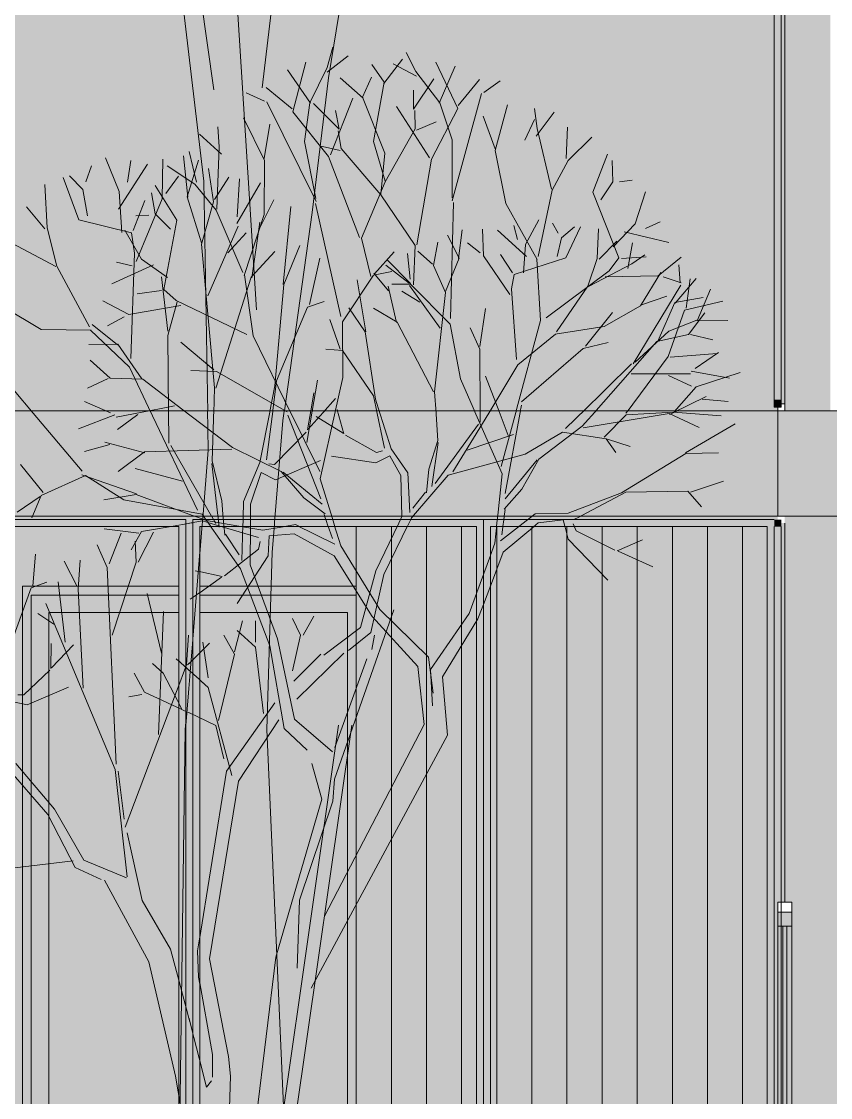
# Model space of a CAD drawing. Header units: centimetres. Extents: x -4381 to 5639, y -3920 to 4826.
# Drawn here: x 68.714 to 71.017, y 33.748 to 36.812 of the extents above; entities that cross this region are included whole.
import ezdxf
from ezdxf.xclip import XClip

# ---------------------------------------------------------------- set-up
doc = ezdxf.new("R2010")
doc.units = ezdxf.units.CM
doc.header["$MEASUREMENT"] = 0
doc.header["$XCLIPFRAME"] = 0
doc.set_wipeout_variables(frame=1)
doc.linetypes.add('Wipeout_Contour', pattern=[100, 0, -100])
for name, color, linetype, lineweight in [('0- SITE_Pen_No__1', 7, 'Continuous', 5), ('Dalles_Pen_No__1', 7, 'Continuous', 5), ('Structural - Bearing_Pen_No__1', 7, 'Continuous', 5), ('Structural - Bearing_Pen_No__18', 9, 'Continuous', 5), ('trees_Pen_No__1', 7, 'Continuous', 5)]:
    doc.layers.add(name, color=color, linetype=linetype, lineweight=lineweight)
for name, color, linetype, lineweight, true_color in [('00-TREES_Pen_No__181', 7, 'Continuous', 5, 0xddeaa8), ('Dalles_Pen_No__112', 7, 'Continuous', 5, 0xd5aaaa), ('Structural - Bearing_Pen_No__102', 7, 'Continuous', 5, 0xcccccc), ('Structural - Bearing_Pen_No__112', 7, 'Continuous', 5, 0xd5aaaa)]:
    doc.layers.add(name, color=color, linetype=linetype, lineweight=lineweight, true_color=true_color)
for name, color, linetype in [('Dalles', 7, 'Continuous'), ('Drawing & Figure', 7, 'Continuous'), ('Structural - Bearing', 7, 'Continuous')]:
    doc.layers.add(name, color=color, linetype=linetype)

# ---------------------------------------------------------------- blocks, each defined once
blk = doc.blocks.new('Drawing_7_7', base_point=(-363.0919, 32.2036))
at = {"layer": '0- SITE_Pen_No__1', "linetype": 'Continuous', "ltscale": 10}
for p, q in [((68.7919, 34.142), (69.1619, 34.142)), ((69.2219, 34.142), (69.6419, 34.142))]:
    blk.add_line(p, q, dxfattribs=at)
at = {"color": 254, "linetype": 'Wipeout_Contour', "lineweight": 0, "ltscale": 311.170381}
blk.add_wipeout([(67.5169, 35.4036), (70.8669, 35.4036), (70.8669, 35.7036), (67.5169, 35.7036)], dxfattribs=at).dxf.layer = 'Dalles'
at = {"color": 254, "linetype": 'Wipeout_Contour', "lineweight": 0, "ltscale": 320.586239}
blk.add_wipeout([(70.8869, 38.8036), (70.8869, 35.7036), (71.0169, 35.7036), (71.0169, 38.8036)], dxfattribs=at).dxf.layer = 'Structural - Bearing'
at = {"color": 254, "linetype": 'Wipeout_Contour', "lineweight": 0, "ltscale": 1651.164971}
blk.add_wipeout([(70.8869, 35.4036), (70.8869, 34.3036), (70.9069, 34.3036), (70.9069, 33.2294), (70.9169, 33.2294), (70.9169, 33.2136), (70.9619, 33.2136), (70.969, 33.2107), (70.9719, 33.2036), (70.969, 33.1965), (70.9619, 33.1936), (70.9169, 33.1936), (70.9169, 33.1778), (70.9069, 33.1778), (70.9069, 33.1294), (70.9169, 33.1294), (70.9169, 33.0778), (70.9069, 33.0778), (70.9069, 32.2036), (71.1669, 32.2036), (71.1669, 35.4036)], dxfattribs=at).dxf.layer = 'Structural - Bearing'
at = {"color": 254, "linetype": 'Wipeout_Contour', "lineweight": 0, "ltscale": 308.091763}
blk.add_wipeout([(69.2019, 32.2236), (69.2019, 35.3836), (69.1919, 35.3836), (69.1919, 32.2236)], dxfattribs=at).dxf.layer = 'Structural - Bearing'
at = {"layer": 'Dalles_Pen_No__112', "linetype": 'Continuous', "ltscale": 10}
blk.add_hatch(color=256, dxfattribs=at).paths.add_polyline_path([(67.5169, 35.4036), (70.8669, 35.4036), (70.8669, 35.7036), (67.5169, 35.7036)])
at = {"layer": 'Structural - Bearing_Pen_No__102', "linetype": 'Continuous', "ltscale": 10}
blk.add_hatch(color=256, dxfattribs=at).paths.add_polyline_path([(70.8869, 38.8036), (70.8869, 35.7036), (71.0169, 35.7036), (71.0169, 38.8036)])
at = {"layer": 'Structural - Bearing_Pen_No__112', "linetype": 'Continuous', "ltscale": 10}
blk.add_hatch(color=256, dxfattribs=at).paths.add_polyline_path([(70.8869, 35.4036), (70.8869, 34.3036), (70.9069, 34.3036), (70.9069, 33.2294), (70.9169, 33.2294), (70.9169, 33.2136), (70.9619, 33.2136), (70.969, 33.2107), (70.9719, 33.2036), (70.969, 33.1965), (70.9619, 33.1936), (70.9169, 33.1936), (70.9169, 33.1778), (70.9069, 33.1778), (70.9069, 33.1294), (70.9169, 33.1294), (70.9169, 33.0778), (70.9069, 33.0778), (70.9069, 32.2036), (71.1669, 32.2036), (71.1669, 35.4036)])
at = {"layer": 'Structural - Bearing_Pen_No__18', "linetype": 'Continuous', "ltscale": 10}
blk.add_hatch(color=256, dxfattribs=at).paths.add_polyline_path([(69.2019, 32.2236), (69.2019, 35.3836), (69.1919, 35.3836), (69.1919, 32.2236)])
at = {"layer": 'Dalles_Pen_No__1', "linetype": 'Continuous', "ltscale": 10}
blk.add_line((71.2569, 35.7036), (70.8869, 35.7036), dxfattribs=at)
at = {"layer": 'trees_Pen_No__1', "linetype": 'Continuous', "ltscale": 10}
for p, q in [((69.6298, 35.6395), (69.5527, 35.687)), ((69.4346, 35.5501), (69.5242, 35.6424)), ((69.8912, 35.496), (70.0146, 35.6653)), ((70.1477, 35.5803), (70.2542, 35.6429)), ((70.3104, 35.6595), (70.187, 35.566)), ((70.2542, 35.6429), (70.3787, 35.6232)), ((70.604, 35.5836), (70.7458, 35.6667)), ((69.0648, 35.5836), (68.9517, 35.6136)), ((69.7251, 35.585), (69.636, 35.6342)), ((69.8992, 35.6183), (69.8741, 35.5372)), ((69.8824, 35.4877), (69.9002, 35.6135)), ((69.9832, 35.5915), (70.115, 35.6359)), ((70.3787, 35.6232), (70.4059, 35.5845)), ((70.3819, 35.6221), (70.4463, 35.6015)), ((68.9652, 35.6078), (68.8932, 35.5875)), ((69.0644, 35.5862), (68.9891, 35.5302)), ((69.3132, 35.5936), (69.0644, 35.5862)), ((69.3144, 35.5984), (69.4536, 35.5305)), ((69.7416, 35.5891), (69.7251, 35.585)), ((69.8137, 35.5268), (69.7662, 35.5954)), ((69.929, 35.52), (70.1477, 35.5803)), ((70.4225, 35.47), (70.605, 35.5813)), ((70.605, 35.5813), (70.6983, 35.5841)), ((68.7111, 35.5507), (68.776, 35.4702)), ((69.2572, 35.5608), (69.2843, 35.4469)), ((69.3459, 35.4449), (69.3927, 35.5564)), ((69.4179, 35.5526), (69.4346, 35.5501)), ((69.5651, 35.5621), (69.4374, 35.5069)), ((69.5969, 35.5738), (69.7229, 35.5553)), ((69.7229, 35.5553), (69.7626, 35.575)), ((69.7626, 35.575), (69.7943, 35.519)), ((70.091, 35.4523), (70.1823, 35.5635)), ((70.187, 35.566), (70.1386, 35.4803)), ((68.8963, 35.5186), (68.7703, 35.462)), ((69.0411, 35.4672), (68.8858, 35.5213)), ((69.0056, 35.4498), (68.8963, 35.5186)), ((69.1725, 35.5028), (69.0378, 35.539)), ((69.3968, 35.5272), (69.3657, 35.4376)), ((69.4374, 35.5069), (69.3968, 35.5272)), ((69.4536, 35.5305), (69.5176, 35.4558)), ((69.5698, 35.4375), (69.4587, 35.529)), ((69.8741, 35.5372), (69.8672, 35.4698)), ((70.6188, 35.4718), (70.7127, 35.5031)), ((69.0405, 35.4648), (68.9484, 35.4494)), ((69.8279, 35.4258), (69.8646, 35.4712)), ((70.1386, 35.4803), (70.0878, 35.4234)), ((70.4344, 35.4715), (70.6107, 35.4748)), ((70.6107, 35.4748), (70.6497, 35.4294))]:
    blk.add_line(p, q, dxfattribs=at)
at = {"color": 254, "linetype": 'Wipeout_Contour', "lineweight": 0, "ltscale": 943.216154}
blk.add_wipeout([(67.5169, 35.7136), (67.5169, 35.7036), (70.8669, 35.7036), (70.8669, 35.7136), (70.8569, 35.7136), (70.8569, 38.7936), (70.8669, 38.7936), (70.8669, 38.8036), (67.5169, 38.8036), (67.5169, 38.7936), (67.5269, 38.7936), (67.5269, 35.7136)], dxfattribs=at).dxf.layer = 'Structural - Bearing'
at = {"color": 254, "linetype": 'Wipeout_Contour', "lineweight": 0, "ltscale": 470.201516}
blk.add_wipeout([(69.1919, 35.4036), (69.1919, 35.3836), (69.2019, 35.3836), (69.2019, 35.3936), (70.8669, 35.3936), (70.8669, 35.4036)], dxfattribs=at).dxf.layer = 'Structural - Bearing'
at = {"layer": 'Structural - Bearing_Pen_No__102', "linetype": 'Continuous', "ltscale": 10}
blk.add_hatch(color=256, dxfattribs=at).paths.add_polyline_path([(67.5169, 35.7136), (67.5169, 35.7036), (70.8669, 35.7036), (70.8669, 35.7136), (70.8569, 35.7136), (70.8569, 38.7936), (70.8669, 38.7936), (70.8669, 38.8036), (67.5169, 38.8036), (67.5169, 38.7936), (67.5269, 38.7936), (67.5269, 35.7136)])
at = {"layer": 'Structural - Bearing_Pen_No__18', "linetype": 'Continuous', "ltscale": 10}
blk.add_hatch(color=256, dxfattribs=at).paths.add_polyline_path([(69.1919, 35.4036), (69.1919, 35.3836), (69.2019, 35.3836), (69.2019, 35.3936), (70.8669, 35.3936), (70.8669, 35.4036)])
at = {"layer": 'Dalles_Pen_No__1', "linetype": 'Continuous', "ltscale": 10}
blk.add_line((70.8869, 35.7036), (70.8669, 35.7036), dxfattribs=at)
at = {"layer": 'Structural - Bearing_Pen_No__1', "linetype": 'Continuous', "ltscale": 10}
blk.add_line((67.5169, 35.7036), (70.8669, 35.7036), dxfattribs=at)
at = {"layer": 'trees_Pen_No__1', "linetype": 'Continuous', "ltscale": 10}
for p, q in [((69.2618, 36.618), (68.9963, 38.4675)), ((69.6529, 37.0533), (69.5885, 36.6514)), ((69.4356, 36.9252), (69.3992, 36.6233)), ((69.2331, 36.357), (69.1706, 36.8851)), ((69.3266, 36.8933), (69.3835, 35.9908)), ((69.5843, 36.6675), (69.6436, 36.7147)), ((69.6005, 36.7391), (69.5844, 36.6813)), ((69.8093, 36.7234), (69.8362, 36.6698)), ((69.487, 36.5551), (69.5231, 36.6962)), ((69.711, 36.6895), (69.7469, 36.6392)), ((69.746, 36.6357), (69.7988, 36.7047)), ((69.839, 36.6562), (69.7717, 36.6912)), ((69.9562, 36.5648), (69.8935, 36.6963)), ((69.9028, 36.5793), (69.9487, 36.6854)), ((69.5366, 36.5796), (69.4711, 36.6749)), ((69.5844, 36.6813), (69.5345, 36.5801)), ((69.7104, 36.6534), (69.685, 36.5971)), ((69.8362, 36.6698), (69.9047, 36.5801)), ((69.4847, 36.5632), (69.4109, 36.624)), ((69.5885, 36.6514), (69.5416, 36.2681)), ((69.6865, 36.5938), (69.6213, 36.6513)), ((69.7469, 36.6392), (69.7159, 36.4705)), ((69.8874, 36.6484), (69.8303, 36.562)), ((69.9569, 36.5732), (70.0175, 36.6471)), ((70.0301, 36.6098), (70.0763, 36.6433)), ((69.4058, 36.5849), (69.354, 36.6089)), ((69.5937, 36.432), (69.6575, 36.5938)), ((69.685, 36.5971), (69.748, 36.4375)), ((69.8303, 36.562), (69.8299, 36.6162)), ((70.0235, 36.6067), (69.9404, 36.3014)), ((69.4128, 36.5832), (69.5534, 36.2997)), ((69.5345, 36.5801), (69.5199, 36.4703)), ((69.5453, 36.5789), (69.618, 36.5052)), ((69.8753, 36.4234), (69.7814, 36.5698)), ((69.8815, 36.4197), (69.9562, 36.5648)), ((69.9047, 36.5801), (69.9403, 36.4753)), ((70.0974, 36.5749), (70.0628, 36.4443)), ((70.174, 36.5644), (70.1819, 36.5074)), ((69.3465, 36.5377), (69.4057, 36.4162)), ((69.5883, 36.4272), (69.487, 36.5551)), ((69.618, 36.5052), (69.6079, 36.5585)), ((69.8338, 36.5583), (69.8348, 36.5068)), ((70.0627, 36.4496), (70.0279, 36.5427)), ((70.1471, 36.4746), (70.174, 36.5332)), ((70.2301, 36.554), (70.1793, 36.486)), ((69.2734, 36.5126), (69.2766, 36.4552)), ((69.4048, 36.4215), (69.4209, 36.5196)), ((69.6153, 36.5009), (69.6243, 36.4502)), ((69.8348, 36.5068), (69.7496, 36.3557)), ((69.8385, 36.5023), (69.8944, 36.5265)), ((70.1819, 36.5074), (70.2225, 36.3347)), ((70.2681, 36.5109), (70.2646, 36.4216)), ((69.2204, 36.4915), (69.2834, 36.4346)), ((69.5199, 36.4703), (69.5517, 36.3079)), ((69.7159, 36.4705), (69.7495, 36.3578)), ((69.9403, 36.4753), (69.9405, 36.3098)), ((70.2705, 36.4162), (70.3378, 36.483)), ((69.1914, 36.4419), (69.212, 36.355)), ((69.2766, 36.4552), (69.2702, 36.2779)), ((69.6215, 36.4451), (69.562, 36.458)), ((69.6243, 36.4502), (69.7371, 36.3185)), ((70.0628, 36.4443), (70.0932, 36.2938)), ((68.9531, 36.424), (68.9925, 36.3282)), ((69.0157, 36.3548), (69.0253, 36.4162)), ((69.115, 36.3072), (69.1163, 36.4197)), ((69.1872, 36.3121), (69.175, 36.4296)), ((69.1854, 36.3124), (69.2179, 36.4175)), ((69.4057, 36.4162), (69.405, 36.2627)), ((69.6766, 36.1967), (69.5883, 36.4272)), ((69.748, 36.4375), (69.7368, 36.3205)), ((69.8394, 36.1765), (69.8815, 36.4197)), ((70.2251, 36.3317), (70.2705, 36.4162)), ((70.382, 36.4341), (70.3405, 36.3259)), ((70.3959, 36.4163), (70.3977, 36.3551)), ((68.8977, 36.3552), (68.9134, 36.4014)), ((68.9903, 36.2772), (69.0733, 36.4062)), ((69.2073, 36.3485), (69.1284, 36.4011)), ((69.2465, 36.3932), (69.2604, 36.2984)), ((68.787, 36.2246), (68.7809, 36.3482)), ((68.8329, 36.3677), (68.877, 36.2469)), ((68.8508, 36.3722), (68.8886, 36.3337)), ((69.1247, 36.3221), (69.1608, 36.3718)), ((69.2682, 36.2744), (69.2073, 36.3485)), ((69.2459, 35.5908), (69.2331, 36.357)), ((69.2633, 36.3051), (69.3047, 36.3689)), ((69.327, 36.2371), (69.3945, 36.3526)), ((69.328, 36.2555), (69.3345, 36.3644)), ((69.7496, 36.3557), (69.6816, 36.1949)), ((70.3977, 36.3551), (70.3631, 36.304)), ((70.4159, 36.3554), (70.4524, 36.3602)), ((68.8886, 36.3337), (68.9018, 36.259)), ((68.9925, 36.3282), (69.0001, 36.2115)), ((69.0843, 36.3244), (69.0943, 36.264)), ((69.0945, 36.3446), (69.1561, 36.2465)), ((69.7371, 36.3185), (69.8349, 36.1738)), ((70.185, 36.1431), (70.2251, 36.3317)), ((70.3405, 36.3259), (70.4149, 36.1392)), ((70.4906, 36.3266), (70.4605, 36.2358)), ((68.7286, 36.2847), (68.7806, 36.2213)), ((69.0322, 36.2173), (69.0654, 36.3025)), ((69.0406, 36.1284), (69.115, 36.3072)), ((69.227, 36.182), (69.1854, 36.3124)), ((69.2604, 36.2984), (69.2264, 36.1778)), ((69.3911, 36.2204), (69.4327, 36.3041)), ((69.4591, 36.0632), (69.4813, 36.2855)), ((69.623, 35.9721), (69.5506, 36.2939)), ((69.9354, 35.9665), (69.9443, 36.2963)), ((70.0932, 36.2938), (70.1824, 36.1342)), ((69.0765, 36.2608), (69.0397, 36.2584)), ((69.0943, 36.264), (69.1382, 36.2206)), ((69.344, 36.0972), (69.2682, 36.2744)), ((69.405, 36.2627), (69.3482, 36.0889)), ((69.5416, 36.2681), (69.4584, 35.6758)), ((68.8147, 36.115), (68.787, 36.2246)), ((68.877, 36.2469), (69.0276, 36.2103)), ((69.1561, 36.2465), (69.1192, 36.0489)), ((69.2445, 36.0309), (69.3306, 36.2294)), ((69.3697, 36.0823), (69.3923, 36.2402)), ((70.1261, 36.1914), (70.1159, 36.2315)), ((70.1866, 36.2475), (70.1492, 36.1768)), ((70.242, 36.2091), (70.2259, 36.238)), ((70.2878, 36.2275), (70.2512, 36.1959)), ((70.3054, 36.2271), (70.2637, 36.1388)), ((70.4605, 36.2358), (70.3982, 36.1706)), ((70.4905, 36.2227), (70.5318, 36.2418)), ((69.0087, 36.2181), (69.0558, 36.1349)), ((69.0276, 36.2103), (69.0356, 36.152)), ((69.3017, 36.1537), (69.3534, 36.2103)), ((69.6816, 36.1949), (69.7083, 36.0861)), ((69.96, 36.1377), (69.9267, 36.204)), ((69.9582, 36.1372), (69.9687, 36.2185)), ((70.0292, 36.1445), (70.0265, 36.2205)), ((70.152, 36.1426), (70.0689, 36.2177)), ((70.2512, 36.1959), (70.2392, 36.1433)), ((70.3524, 36.137), (70.3568, 36.2215)), ((70.4297, 36.2135), (70.5565, 36.1831)), ((68.6867, 36.181), (68.8116, 36.1139)), ((69.2264, 36.1778), (69.2637, 35.7683)), ((69.461, 36.063), (69.5069, 36.1746)), ((69.8349, 36.1738), (69.8297, 36.0619)), ((69.8989, 36.1834), (69.8866, 36.1172)), ((70.0195, 36.1532), (69.9834, 36.1815)), ((70.1492, 36.1768), (70.1433, 36.0967)), ((70.409, 36.1863), (70.3587, 36.1357)), ((70.4537, 36.1821), (70.4402, 36.1087)), ((69.0356, 36.152), (69.0253, 35.8523)), ((69.0558, 36.1349), (69.1295, 36.0829)), ((69.368, 36.0839), (69.4355, 36.1567)), ((69.5341, 36.0064), (69.5631, 36.1377)), ((69.7188, 36.0932), (69.7745, 36.1565)), ((69.8219, 36.0658), (69.7541, 36.1341)), ((69.8207, 36.0782), (69.813, 36.151)), ((69.8836, 36.1213), (69.8422, 36.1584)), ((69.9208, 36.0433), (69.96, 36.1377)), ((70.1046, 36.0345), (70.0292, 36.1445)), ((70.1117, 36.0959), (70.078, 36.1487)), ((70.2637, 36.1388), (70.1163, 36.0918)), ((70.1911, 35.9602), (70.1815, 36.1355)), ((70.3265, 36.0587), (70.3524, 36.137)), ((70.4149, 36.1392), (70.3865, 36.1018)), ((70.4219, 36.1374), (70.4919, 36.1416)), ((70.4888, 36.1472), (70.4514, 36.1222)), ((70.526, 36.0882), (70.5916, 36.1414)), ((68.908, 35.9424), (68.8147, 36.115)), ((69.0903, 36.1189), (68.9718, 36.0646)), ((69.0289, 36.1162), (68.9846, 36.127)), ((69.818, 36.0668), (69.7511, 36.1181)), ((69.8866, 36.1172), (69.9215, 36.0406)), ((70.3865, 36.1018), (70.2076, 35.9679)), ((70.4514, 36.1222), (70.3297, 36.0584)), ((70.5895, 36.0679), (70.5852, 36.1192)), ((69.1309, 35.9299), (69.1125, 36.0847)), ((69.2674, 35.7677), (69.368, 36.0839)), ((69.3734, 35.9165), (69.3489, 36.0903)), ((69.6276, 35.9566), (69.716, 36.0901)), ((69.6944, 35.9287), (69.6698, 36.0759)), ((69.716, 36.0901), (69.7684, 36.1)), ((69.7592, 36.0451), (69.7172, 36.0957)), ((70.1163, 36.0918), (70.1091, 36.0511)), ((70.376, 36.0849), (70.526, 36.0882)), ((70.5343, 36.0976), (70.4759, 36.0022)), ((70.5408, 36.0846), (70.5923, 36.0682)), ((70.5747, 36.0096), (70.6345, 36.0803)), ((70.6059, 35.9953), (70.6177, 36.0789)), ((69.1127, 36.0458), (69.0432, 36.0364)), ((69.1192, 36.0489), (69.1543, 36.0177)), ((69.4351, 35.7742), (69.461, 36.063)), ((69.782, 35.9548), (69.7578, 36.0583)), ((69.8214, 36.0643), (69.768, 36.0639)), ((69.8478, 36.0132), (69.7964, 36.0438)), ((69.9056, 35.9385), (69.8185, 36.0601)), ((69.9339, 35.9504), (69.8214, 36.0643)), ((69.9215, 36.0406), (69.8901, 35.7578)), ((70.1091, 36.0511), (70.1232, 35.8498)), ((70.2372, 35.9281), (70.3265, 36.0587)), ((70.5911, 36.0615), (70.4557, 35.8369)), ((70.6373, 35.9596), (70.6756, 36.0499)), ((69.02, 35.9773), (68.9454, 36.0169)), ((69.1312, 35.9182), (69.1572, 36.0133)), ((69.1543, 36.0177), (69.3557, 35.9208)), ((69.5282, 35.9987), (69.5754, 36.0145)), ((70.4791, 36.005), (70.5514, 36.0301)), ((70.5251, 35.9017), (70.5737, 36.0118)), ((70.5737, 36.0118), (70.6547, 36.0263)), ((70.6013, 35.9903), (70.7104, 36.0159)), ((68.6641, 35.9988), (68.7704, 35.9345)), ((69.1678, 36.0031), (69.02, 35.9773)), ((69.4403, 35.7891), (69.5282, 35.9987)), ((69.6926, 35.9282), (69.6461, 35.997)), ((69.7836, 35.9561), (69.7164, 35.9954)), ((70.0185, 35.8868), (70.0345, 35.9943)), ((70.3192, 35.8871), (70.3965, 35.9829)), ((70.4759, 36.0022), (70.3725, 35.943)), ((70.5551, 35.8582), (70.6013, 35.9903)), ((70.6589, 35.9824), (70.6132, 35.9208)), ((68.9875, 35.8908), (68.9151, 35.9487)), ((69.0062, 35.9709), (68.9589, 35.9449)), ((69.6215, 35.8792), (69.5914, 35.9638)), ((69.6286, 35.7978), (69.6276, 35.9566)), ((69.8865, 35.7569), (69.7836, 35.9561)), ((69.9636, 35.7944), (69.9339, 35.9504)), ((70.0795, 35.5445), (70.1911, 35.9602)), ((70.6368, 35.9614), (70.5572, 35.9306)), ((70.7245, 35.9603), (70.6368, 35.9614)), ((68.7704, 35.9345), (68.9121, 35.9334)), ((69.0215, 35.8278), (68.9109, 35.9331)), ((69.1337, 35.6112), (69.1312, 35.9182)), ((69.7217, 35.7365), (69.6926, 35.9282)), ((70.0184, 35.8788), (69.9915, 35.9393)), ((70.1272, 35.8338), (70.2345, 35.9214)), ((70.3725, 35.943), (70.2333, 35.9214)), ((70.5572, 35.9306), (70.4605, 35.8415)), ((70.6132, 35.9208), (70.5223, 35.9004)), ((70.6189, 35.9208), (70.6818, 35.9054)), ((68.988, 35.8932), (68.9057, 35.8918)), ((69.057, 35.7945), (68.988, 35.8932)), ((69.2619, 35.82), (69.1674, 35.8991)), ((69.5632, 35.5302), (69.3734, 35.9165)), ((70.5223, 35.9004), (70.3104, 35.6595)), ((70.3126, 35.8811), (70.3838, 35.898)), ((69.6275, 35.8748), (69.5809, 35.8786)), ((69.7164, 35.7459), (69.6275, 35.8748)), ((70.0199, 35.6706), (70.0184, 35.8788)), ((70.1377, 35.7291), (70.3126, 35.8811)), ((70.4348, 35.6966), (70.5551, 35.8582)), ((70.5605, 35.8557), (70.6944, 35.8668)), ((70.6314, 35.8241), (70.6981, 35.8698)), ((68.9101, 35.8479), (68.9669, 35.7963)), ((69.2154, 35.42), (69.0215, 35.8278)), ((69.9421, 35.5292), (70.1272, 35.8338)), ((70.2628, 35.6527), (70.4507, 35.8369)), ((68.9613, 35.7951), (68.9025, 35.7679)), ((68.9669, 35.7963), (69.06, 35.7938)), ((69.2695, 35.8154), (69.1963, 35.8182)), ((69.4705, 35.7), (69.2695, 35.8154)), ((69.5647, 35.5098), (69.6286, 35.7978)), ((70.082, 35.5242), (69.9636, 35.7944)), ((70.0999, 35.6329), (70.0354, 35.8016)), ((70.4493, 35.8087), (70.618, 35.8085)), ((70.5562, 35.8042), (70.6215, 35.7737)), ((70.6202, 35.8162), (70.7294, 35.7966)), ((70.7601, 35.812), (70.6344, 35.7714)), ((69.06, 35.7938), (69.3144, 35.5984)), ((69.2637, 35.7683), (69.2572, 35.5608)), ((69.3927, 35.5564), (69.4351, 35.7742)), ((69.4119, 35.5635), (69.4403, 35.7891)), ((69.5261, 35.613), (69.5568, 35.791)), ((70.6344, 35.7714), (70.5718, 35.7002)), ((68.8873, 35.5311), (68.693, 35.7609)), ((69.5281, 35.649), (69.5464, 35.7547)), ((69.5304, 35.6515), (69.6077, 35.7385)), ((69.7472, 35.5973), (69.7164, 35.7459)), ((69.7662, 35.5954), (69.7217, 35.7365)), ((69.8901, 35.7578), (69.8992, 35.6183)), ((70.5582, 35.6932), (70.6634, 35.7445)), ((70.6512, 35.7362), (70.7258, 35.7302)), ((68.9677, 35.6979), (68.8934, 35.7298)), ((69.1493, 35.7179), (68.9838, 35.6851)), ((69.6321, 35.6381), (69.6127, 35.707)), ((70.0911, 35.4675), (70.1372, 35.7197)), ((68.9802, 35.6923), (68.8768, 35.652)), ((69.0453, 35.6928), (68.9871, 35.6503)), ((69.5667, 35.4524), (69.4727, 35.691)), ((70.3125, 35.6551), (70.5581, 35.6958)), ((70.4357, 35.6919), (70.373, 35.6279)), ((70.5705, 35.6994), (70.4357, 35.6919)), ((70.5581, 35.6958), (70.6428, 35.6554)), ((70.7056, 35.689), (70.5705, 35.6994)), ((69.8199, 35.4138), (69.8137, 35.5268)), ((70.2704, 35.4118), (70.4225, 35.47)), ((69.5176, 35.4558), (69.5785, 35.4098)), ((70.1765, 35.4102), (70.2704, 35.4118))]:
    blk.add_line(p, q, dxfattribs=at)
at = {"color": 254, "linetype": 'Wipeout_Contour', "lineweight": 0, "ltscale": 320.337953}
blk.add_wipeout([(70.8769, 38.7836), (70.8769, 35.7236), (70.8869, 35.7236), (70.8869, 38.7836)], dxfattribs=at).dxf.layer = 'Structural - Bearing'
at = {"color": 254, "linetype": 'Wipeout_Contour', "lineweight": 0, "ltscale": 308.145065}
blk.add_wipeout([(69.2219, 35.3736), (69.2019, 35.3736), (69.2019, 32.2336), (69.2219, 32.2336)], dxfattribs=at).dxf.layer = 'Structural - Bearing'
at = {"color": 254, "linetype": 'Wipeout_Contour', "lineweight": 0, "ltscale": 311.050577}
blk.add_wipeout([(70.0094, 32.2336), (70.0294, 32.2336), (70.0294, 35.3736), (70.0094, 35.3736)], dxfattribs=at).dxf.layer = 'Structural - Bearing'
at = {"color": 254, "linetype": 'Wipeout_Contour', "lineweight": 0, "ltscale": 314.861245}
blk.add_wipeout([(70.8369, 33.2136), (70.8569, 33.2136), (70.8569, 35.3736), (70.8369, 35.3736)], dxfattribs=at).dxf.layer = 'Structural - Bearing'
at = {"layer": 'Structural - Bearing_Pen_No__18', "linetype": 'Continuous', "ltscale": 10}
for points in [[(70.8769, 38.7836), (70.8769, 35.7236), (70.8869, 35.7236), (70.8869, 38.7836)], [(69.2219, 35.3736), (69.2019, 35.3736), (69.2019, 32.2336), (69.2219, 32.2336)], [(70.0094, 32.2336), (70.0294, 32.2336), (70.0294, 35.3736), (70.0094, 35.3736)], [(70.8369, 33.2136), (70.8569, 33.2136), (70.8569, 35.3736), (70.8369, 35.3736)]]:
    blk.add_hatch(color=256, dxfattribs=at).paths.add_polyline_path(points)
at = {"layer": 'Structural - Bearing_Pen_No__1', "linetype": 'Continuous', "ltscale": 10}
for p, q in [((70.8669, 35.7136), (70.8569, 35.7136)), ((70.8669, 35.7136), (70.8669, 35.7036)), ((70.8769, 35.7136), (70.8669, 35.7136))]:
    blk.add_line(p, q, dxfattribs=at)
at = {"color": 254, "linetype": 'Wipeout_Contour', "lineweight": 0, "ltscale": 320.284297}
blk.add_wipeout([(70.8769, 35.7336), (70.8769, 38.7736), (70.8569, 38.7736), (70.8569, 35.7336)], dxfattribs=at).dxf.layer = 'Structural - Bearing'
at = {"color": 254, "linetype": 'Wipeout_Contour', "lineweight": 0, "ltscale": 468.094396}
blk.add_wipeout([(69.2019, 35.3936), (69.2019, 35.3736), (69.2219, 35.3736), (70.0094, 35.3736), (70.0294, 35.3736), (70.0294, 35.3936)], dxfattribs=at).dxf.layer = 'Structural - Bearing'
at = {"layer": 'Structural - Bearing', "linetype": 'Continuous', "lineweight": 0, "ltscale": 10, "true_color": 0x000000}
blk.add_hatch(color=18, dxfattribs=at).paths.add_polyline_path([(70.8769, 35.7336), (70.8569, 35.7336), (70.8569, 35.7136), (70.8769, 35.7136)])
at = {"layer": 'Structural - Bearing_Pen_No__18', "linetype": 'Continuous', "ltscale": 10}
for points in [[(70.8769, 35.7336), (70.8769, 38.7736), (70.8569, 38.7736), (70.8569, 35.7336)], [(69.2019, 35.3936), (69.2019, 35.3736), (69.2219, 35.3736), (70.0094, 35.3736), (70.0294, 35.3736), (70.0294, 35.3936)]]:
    blk.add_hatch(color=256, dxfattribs=at).paths.add_polyline_path(points)
at = {"layer": 'Structural - Bearing_Pen_No__1', "linetype": 'Continuous', "ltscale": 10}
for p, q in [((70.8869, 38.7836), (70.8869, 35.7236)), ((70.8769, 35.7336), (70.8569, 35.7336)), ((70.8769, 35.7236), (70.8769, 35.7136)), ((70.8869, 35.7236), (70.8769, 35.7236)), ((70.8869, 35.7236), (70.8869, 35.7036))]:
    blk.add_line(p, q, dxfattribs=at)
at = {"layer": 'Structural - Bearing_Pen_No__1', "linetype": 'Continuous', "ltscale": 10, "flags": 128}
for points in [[(70.8569, 38.7936), (70.8569, 38.7736), (70.8569, 35.7336), (70.8569, 35.7136)], [(70.8769, 35.7236), (70.8769, 35.7336), (70.8769, 38.7736), (70.8769, 38.7836)]]:
    blk.add_lwpolyline(points, dxfattribs=at)
at = {"layer": 'trees_Pen_No__1', "linetype": 'Continuous', "ltscale": 10}
for p, q in [((69.7943, 35.519), (69.7967, 35.4021)), ((69.8239, 35.3983), (69.929, 35.52))]:
    blk.add_line(p, q, dxfattribs=at)
at = {"color": 254, "linetype": 'Wipeout_Contour', "lineweight": 0, "ltscale": 308.055823}
blk.add_wipeout([(69.1819, 32.2236), (69.1919, 32.2236), (69.1919, 35.3836), (69.1819, 35.3836)], dxfattribs=at).dxf.layer = 'Structural - Bearing'
at = {"color": 254, "linetype": 'Wipeout_Contour', "lineweight": 0, "ltscale": 309.593889}
blk.add_wipeout([(69.2219, 32.2336), (70.0094, 32.2336), (70.0094, 35.3736), (69.2219, 35.3736)], dxfattribs=at).dxf.layer = 'Structural - Bearing'
at = {"color": 254, "linetype": 'Wipeout_Contour', "lineweight": 0, "ltscale": 311.122621}
blk.add_wipeout([(70.0494, 35.3736), (70.0294, 35.3736), (70.0294, 32.2336), (70.0494, 32.2336)], dxfattribs=at).dxf.layer = 'Structural - Bearing'
at = {"layer": 'Structural - Bearing_Pen_No__102', "linetype": 'Continuous', "ltscale": 10}
blk.add_hatch(color=256, dxfattribs=at).paths.add_polyline_path([(69.2219, 32.2336), (70.0094, 32.2336), (70.0094, 35.3736), (69.2219, 35.3736)])
at = {"layer": 'Structural - Bearing_Pen_No__18', "linetype": 'Continuous', "ltscale": 10}
for points in [[(69.1819, 32.2236), (69.1919, 32.2236), (69.1919, 35.3836), (69.1819, 35.3836)], [(70.0494, 35.3736), (70.0294, 35.3736), (70.0294, 32.2336), (70.0494, 32.2336)]]:
    blk.add_hatch(color=256, dxfattribs=at).paths.add_polyline_path(points)
at = {"layer": 'Structural - Bearing_Pen_No__1', "linetype": 'Continuous', "ltscale": 10}
for p, q in [((70.0094, 35.3736), (69.2219, 35.3736)), ((69.2219, 35.3736), (69.2219, 32.2336)), ((69.6669, 32.3836), (69.6669, 35.3736)), ((69.7669, 32.3836), (69.7669, 35.3736)), ((69.8669, 32.3836), (69.8669, 35.3736)), ((69.9669, 32.3836), (69.9669, 35.3736)), ((70.0094, 32.2336), (70.0094, 35.3736)), ((69.6669, 35.2036), (69.2219, 35.2036)), ((69.2219, 35.1786), (69.6669, 35.1786)), ((69.6419, 35.1286), (69.2219, 35.1286)), ((69.6419, 33.1336), (69.6419, 35.1286))]:
    blk.add_line(p, q, dxfattribs=at)
at = {"layer": 'trees_Pen_No__1', "linetype": 'Continuous', "ltscale": 10}
for p, q in [((69.4584, 35.6758), (69.4275, 35.3003)), ((69.2769, 35.3721), (69.2563, 35.5535)), ((69.6232, 35.3192), (69.5647, 35.5098)), ((69.2843, 35.4469), (69.2926, 35.3492)), ((69.3417, 35.277), (69.3459, 35.4449)), ((69.3657, 35.4376), (69.3655, 35.2649)), ((69.338, 35.2533), (69.2289, 35.4094)), ((69.599, 35.3395), (69.5758, 35.4076)), ((69.7967, 35.4021), (69.7232, 35.2475)), ((69.7451, 35.2375), (69.8239, 35.3983)), ((69.3891, 35.3422), (69.2291, 35.3899)), ((69.4016, 35.3631), (69.241, 35.3908)), ((69.4939, 35.3797), (69.4016, 35.3631)), ((69.6061, 35.3234), (69.4939, 35.3797)), ((69.3333, 35.293), (69.2952, 35.3517)), ((69.416, 35.2903), (69.4191, 35.3475)), ((69.4191, 35.3475), (69.4907, 35.3527)), ((69.4907, 35.3527), (69.6044, 35.2898)), ((69.3887, 35.3096), (69.2916, 35.2337)), ((69.3938, 35.331), (69.3887, 35.3096)), ((69.7339, 35.1374), (69.6232, 35.3192)), ((69.3279, 35.1543), (69.416, 35.2903)), ((69.4275, 35.3003), (69.4123, 34.7959)), ((69.6044, 35.2898), (69.7121, 35.1175)), ((69.2857, 35.2313), (69.2087, 35.2476)), ((69.4211, 35.034), (69.338, 35.2533)), ((69.3655, 35.2649), (69.4432, 35.0535)), ((69.7232, 35.2475), (69.6787, 35.0857)), ((69.7084, 35.0719), (69.7451, 35.2375)), ((69.7744, 35.1369), (69.6049, 34.6545)), ((69.8727, 35.0016), (69.7339, 35.1374)), ((69.878, 34.9661), (69.988, 35.1261)), ((69.3203, 35.0171), (69.3429, 35.1051)), ((69.3805, 35.0442), (69.3805, 35.1051)), ((69.5084, 35.0645), (69.4858, 35.1119)), ((69.5159, 35.0645), (69.546, 35.1187)), ((69.7121, 35.1175), (69.8428, 34.9749)), ((70.0132, 35.1108), (69.9125, 34.9456)), ((69.3203, 35.0103), (69.2903, 35.0645)), ((69.3805, 35.0306), (69.3279, 35.078)), ((69.4858, 34.9629), (69.5084, 35.0645)), ((69.6787, 35.0857), (69.5743, 35.0069)), ((69.6446, 35.0208), (69.7084, 35.0719)), ((69.7114, 35.0239), (69.719, 35.0645)), ((69.2451, 34.9426), (69.2301, 35.0442)), ((69.4031, 34.8411), (69.3805, 35.0306)), ((69.4616, 34.7981), (69.4211, 35.034)), ((69.4432, 35.0535), (69.4915, 34.8251)), ((69.2752, 34.8208), (69.3203, 35.0103)), ((69.5664, 35.0105), (69.4893, 34.9334)), ((69.6321, 35.0131), (69.4979, 34.882)), ((69.8863, 34.8988), (69.8727, 35.0016)), ((69.6061, 34.744), (69.6973, 34.997)), ((69.8428, 34.9749), (69.8605, 34.8094)), ((69.8845, 34.8626), (69.878, 34.9661)), ((69.9125, 34.9456), (69.9271, 34.7798)), ((69.3128, 34.665), (69.2451, 34.9155)), ((69.435, 34.8717), (69.298, 34.6765)), ((69.4465, 34.8229), (69.3322, 34.6482)), ((69.4915, 34.8251), (69.599, 34.732)), ((69.2903, 34.7124), (69.2677, 34.8072)), ((69.4123, 34.7959), (69.527, 32.2136)), ((69.4293, 33.501), (69.6169, 34.8077)), ((69.5273, 34.7369), (69.4616, 34.7981)), ((69.4937, 33.6897), (69.6542, 34.8077)), ((69.8605, 34.8094), (69.5762, 34.2641)), ((69.9271, 34.7798), (69.5385, 34.0593)), ((69.5405, 34.6992), (69.5686, 34.5968)), ((69.298, 34.6765), (69.2151, 34.1651)), ((69.3322, 34.6482), (69.2494, 34.142)), ((69.6049, 34.6545), (69.6007, 34.5914)), ((69.5686, 34.5968), (69.4384, 34.1468)), ((69.6007, 34.5914), (69.5059, 34.3092)), ((69.5059, 34.3092), (69.4989, 34.1162)), ((69.2151, 34.1651), (69.218, 34.0906)), ((69.2494, 34.142), (69.3037, 33.8645)), ((69.4384, 34.1468), (69.3835, 33.6955)), ((69.218, 34.0906), (69.258, 33.8696)), ((69.258, 33.8696), (69.258, 33.8054)), ((69.3037, 33.8645), (69.3094, 33.8079)), ((69.3094, 33.8079), (69.3065, 33.718)), ((69.2408, 33.7771), (69.2551, 33.7951))]:
    blk.add_line(p, q, dxfattribs=at)
at = {"color": 254, "linetype": 'Wipeout_Contour', "lineweight": 0, "ltscale": 462.445527}
blk.add_wipeout([(67.5169, 35.4036), (67.5169, 35.3936), (69.1819, 35.3936), (69.1819, 35.3836), (69.1919, 35.3836), (69.1919, 35.4036)], dxfattribs=at).dxf.layer = 'Structural - Bearing'
at = {"color": 254, "linetype": 'Wipeout_Contour', "lineweight": 0, "ltscale": 472.530143}
blk.add_wipeout([(70.0294, 35.3936), (70.0294, 35.3736), (70.0494, 35.3736), (70.8369, 35.3736), (70.8569, 35.3736), (70.8569, 35.3936)], dxfattribs=at).dxf.layer = 'Structural - Bearing'
at = {"layer": 'Dalles', "linetype": 'Continuous', "lineweight": 0, "ltscale": 10, "true_color": 0x000000}
blk.add_hatch(color=18, dxfattribs=at).paths.add_polyline_path([(84.2669, 35.4036), (84.2669, 35.7036), (70.8669, 35.7036), (70.8669, 35.4036)])
at = {"layer": 'Structural - Bearing_Pen_No__18', "linetype": 'Continuous', "ltscale": 10}
for points in [[(67.5169, 35.4036), (67.5169, 35.3936), (69.1819, 35.3936), (69.1819, 35.3836), (69.1919, 35.3836), (69.1919, 35.4036)], [(70.0294, 35.3936), (70.0294, 35.3736), (70.0494, 35.3736), (70.8369, 35.3736), (70.8569, 35.3736), (70.8569, 35.3936)]]:
    blk.add_hatch(color=256, dxfattribs=at).paths.add_polyline_path(points)
at = {"layer": 'Dalles_Pen_No__1', "linetype": 'Continuous', "ltscale": 10}
for p in [(70.8669, 35.7036), (76.5169, 35.4036)]:
    blk.add_line(p, (70.8669, 35.4036), dxfattribs=at)
at = {"layer": 'Structural - Bearing_Pen_No__1', "linetype": 'Continuous', "ltscale": 10}
for p, q in [((69.2019, 35.3936), (69.2019, 35.3736)), ((70.0294, 35.3936), (69.2019, 35.3936)), ((69.2019, 35.3736), (69.2019, 32.2336)), ((70.0294, 35.3936), (70.0294, 35.3736)), ((70.8569, 35.3936), (70.0294, 35.3936)), ((70.0294, 35.3736), (70.0294, 32.2336))]:
    blk.add_line(p, q, dxfattribs=at)
at = {"layer": 'trees_Pen_No__1', "linetype": 'Continuous', "ltscale": 10}
for p, q in [((68.767, 35.4596), (68.702, 35.4151)), ((70.2867, 35.3937), (70.4344, 35.4715)), ((69.2289, 35.4094), (69.0056, 35.4498))]:
    blk.add_line(p, q, dxfattribs=at)
at = {"color": 254, "linetype": 'Wipeout_Contour', "lineweight": 0, "ltscale": 308.001307}
blk.add_wipeout([(69.1619, 35.3736), (69.1619, 32.2336), (69.1819, 32.2336), (69.1819, 35.3736)], dxfattribs=at).dxf.layer = 'Structural - Bearing'
at = {"color": 254, "linetype": 'Wipeout_Contour', "lineweight": 0, "ltscale": 934.205659}
blk.add_wipeout([(70.8369, 35.3736), (70.0494, 35.3736), (70.0494, 32.2336), (70.8369, 32.2336), (70.8369, 33.1936), (70.8269, 33.1936), (70.8119, 33.1936), (70.8048, 33.1965), (70.8019, 33.2036), (70.8048, 33.2107), (70.8119, 33.2136), (70.8369, 33.2136)], dxfattribs=at).dxf.layer = 'Structural - Bearing'
at = {"color": 254, "linetype": 'Wipeout_Contour', "lineweight": 0, "ltscale": 472.425244}
blk.add_wipeout([(70.8569, 35.3736), (70.8569, 33.2294), (70.8669, 33.2294), (70.8669, 34.3036), (70.8769, 34.3036), (70.8769, 35.3736)], dxfattribs=at).dxf.layer = 'Structural - Bearing'
at = {"layer": 'Structural - Bearing_Pen_No__102', "linetype": 'Continuous', "ltscale": 10}
blk.add_hatch(color=256, dxfattribs=at).paths.add_polyline_path([(70.8369, 35.3736), (70.0494, 35.3736), (70.0494, 32.2336), (70.8369, 32.2336), (70.8369, 33.1936), (70.8269, 33.1936), (70.8119, 33.1936), (70.8048, 33.1965), (70.8019, 33.2036), (70.8048, 33.2107), (70.8119, 33.2136), (70.8369, 33.2136)])
at = {"layer": 'Structural - Bearing_Pen_No__18', "linetype": 'Continuous', "ltscale": 10}
for points in [[(69.1619, 35.3736), (69.1619, 32.2336), (69.1819, 32.2336), (69.1819, 35.3736)], [(70.8569, 35.3736), (70.8569, 33.2294), (70.8669, 33.2294), (70.8669, 34.3036), (70.8769, 34.3036), (70.8769, 35.3736)]]:
    blk.add_hatch(color=256, dxfattribs=at).paths.add_polyline_path(points)
at = {"layer": 'Structural - Bearing_Pen_No__1', "linetype": 'Continuous', "ltscale": 10}
for p, q in [((70.8369, 35.3736), (70.0494, 35.3736)), ((70.0494, 35.3736), (70.0494, 32.2336)), ((70.0669, 32.3836), (70.0669, 35.3736)), ((70.1669, 32.3836), (70.1669, 35.3736)), ((70.2669, 32.3836), (70.2669, 35.3736)), ((70.3669, 32.3836), (70.3669, 35.3736)), ((70.4669, 32.3836), (70.4669, 35.3736)), ((70.5669, 32.3836), (70.5669, 35.3736)), ((70.6669, 32.3836), (70.6669, 35.3736)), ((70.7669, 32.3836), (70.7669, 35.3736)), ((70.8369, 33.2136), (70.8369, 35.3736)), ((70.9069, 34.2756), (70.8669, 34.2756))]:
    blk.add_line(p, q, dxfattribs=at)
at = {"layer": 'trees_Pen_No__1', "linetype": 'Continuous', "ltscale": 10}
for p, q in [((70.0614, 35.3259), (70.082, 35.5242)), ((70.0774, 35.3333), (70.1765, 35.4102)), ((70.0813, 35.3505), (70.0908, 35.4218)), ((70.185, 35.3844), (70.0855, 35.3007)), ((70.2562, 35.3931), (70.185, 35.3844)), ((70.2703, 35.3376), (70.2562, 35.3931)), ((70.2842, 35.3818), (70.2934, 35.3617)), ((70.383, 35.2212), (70.2703, 35.3376)), ((70.2934, 35.3617), (70.4033, 35.3061)), ((70.4095, 35.3049), (70.4819, 35.3357)), ((69.988, 35.1261), (70.0614, 35.3259)), ((70.0855, 35.3007), (70.0132, 35.1108)), ((70.4124, 35.3035), (70.5115, 35.259)), ((69.2831, 35.2294), (69.1946, 35.1666)), ((69.1837, 34.9797), (69.1894, 35.0645)), ((69.1866, 34.9797), (69.2494, 35.0413))]:
    blk.add_line(p, q, dxfattribs=at)
at = {"color": 254, "linetype": 'Wipeout_Contour', "lineweight": 0, "ltscale": 463.562565}
blk.add_wipeout([(69.1819, 35.3936), (68.3544, 35.3936), (68.3544, 35.3736), (68.3744, 35.3736), (69.1619, 35.3736), (69.1819, 35.3736)], dxfattribs=at).dxf.layer = 'Structural - Bearing'
at = {"color": 254, "linetype": 'Wipeout_Contour', "lineweight": 0, "ltscale": 315.938921}
blk.add_wipeout([(70.8869, 35.3836), (70.8769, 35.3836), (70.8769, 34.3036), (70.8869, 34.3036)], dxfattribs=at).dxf.layer = 'Structural - Bearing'
at = {"color": 254, "linetype": 'Wipeout_Contour', "lineweight": 0, "ltscale": 313.189902}
blk.add_wipeout([(70.8669, 32.2436), (70.9069, 32.2436), (70.9069, 34.2356), (70.8669, 34.2356)], dxfattribs=at).dxf.layer = 'Structural - Bearing'
at = {"layer": 'Structural - Bearing', "linetype": 'Continuous', "lineweight": 0, "ltscale": 10, "true_color": 0x000000}
blk.add_hatch(color=18, dxfattribs=at).paths.add_polyline_path([(70.8769, 35.3736), (70.8769, 35.3936), (70.8569, 35.3936), (70.8569, 35.3736)])
blk.add_hatch(color=18, dxfattribs=at).paths.add_polyline_path([(70.8769, 35.3736), (70.8769, 35.3936), (70.8569, 35.3936), (70.8569, 35.3736)])
at = {"layer": 'Structural - Bearing', "linetype": 'Continuous', "lineweight": 0, "ltscale": 10, "true_color": 0xffffff}
blk.add_hatch(color=7, dxfattribs=at).paths.add_polyline_path([(70.8669, 34.2356), (70.9069, 34.2356), (70.9069, 34.2756), (70.8669, 34.2756)])
at = {"layer": 'Structural - Bearing_Pen_No__18', "linetype": 'Continuous', "ltscale": 10}
for points in [[(69.1819, 35.3936), (68.3544, 35.3936), (68.3544, 35.3736), (68.3744, 35.3736), (69.1619, 35.3736), (69.1819, 35.3736)], [(70.8869, 35.3836), (70.8769, 35.3836), (70.8769, 34.3036), (70.8869, 34.3036)], [(70.8669, 32.2436), (70.9069, 32.2436), (70.9069, 34.2356), (70.8669, 34.2356)]]:
    blk.add_hatch(color=256, dxfattribs=at).paths.add_polyline_path(points)
at = {"layer": 'Structural - Bearing_Pen_No__1', "linetype": 'Continuous', "ltscale": 10}
for p, q in [((69.1919, 35.4036), (67.5169, 35.4036)), ((69.1919, 35.4036), (70.8669, 35.4036)), ((68.3544, 35.3936), (69.1819, 35.3936)), ((69.1819, 35.3936), (69.1819, 35.3736)), ((69.1819, 35.3736), (69.1819, 32.2336)), ((70.8569, 35.3736), (70.8569, 33.2294)), ((70.8769, 32.2336), (70.8769, 35.3736)), ((70.8869, 35.3836), (70.8869, 34.3036)), ((70.9069, 34.3036), (70.8669, 34.3036)), ((70.8669, 33.2294), (70.8669, 34.2356)), ((70.9069, 34.2356), (70.8669, 34.2356)), ((70.8809, 34.2356), (70.8809, 32.2436)), ((70.8929, 32.2436), (70.8929, 34.2356)), ((70.9069, 33.2294), (70.9069, 34.2356))]:
    blk.add_line(p, q, dxfattribs=at)
at = {"layer": 'Structural - Bearing_Pen_No__1', "linetype": 'Continuous', "ltscale": 10, "flags": 128}
for points in [[(70.8669, 34.3036), (70.8669, 34.2756), (70.8669, 34.2356)], [(70.9069, 34.3036), (70.9069, 34.2756), (70.9069, 34.2356)]]:
    blk.add_lwpolyline(points, dxfattribs=at)
at = {"layer": 'trees_Pen_No__1', "linetype": 'Continuous', "ltscale": 10}
for p, q in [((69.1804, 34.7959), (69.2459, 35.5908)), ((68.7703, 35.462), (68.7433, 35.3989)), ((69.241, 35.3908), (69.0405, 35.4648))]:
    blk.add_line(p, q, dxfattribs=at)
at = {"color": 254, "linetype": 'Wipeout_Contour', "lineweight": 0, "ltscale": 306.54797}
blk.add_wipeout([(69.1619, 32.2336), (69.1619, 35.3736), (68.3744, 35.3736), (68.3744, 32.2336)], dxfattribs=at).dxf.layer = 'Structural - Bearing'
at = {"layer": '00-TREES_Pen_No__181', "linetype": 'Continuous', "ltscale": 10}
blk.add_hatch(color=256, dxfattribs=at).paths.add_polyline_path([(70.6314, 35.8241), (70.5923, 36.0682), (70.4189, 36.2969), (70.1793, 36.486), (69.8712, 36.6239), (69.6213, 36.6513), (69.363, 36.5664), (69.2465, 36.3932), (69.0733, 36.4062), (68.8886, 36.3337), (68.7136, 36.2551), (68.4291, 36.0941), (68.3164, 35.7882), (68.2036, 35.5288), (68.0574, 35.3523), (67.6134, 35.0851), (67.5809, 34.838), (67.7207, 34.6983), (68.0159, 34.6772), (68.2359, 34.6772), (68.4935, 34.7148), (68.7257, 34.627), (68.6725, 34.6887), (68.5728, 34.8361), (68.8469, 34.737), (69.0697, 34.677), (69.3301, 34.7223), (69.4465, 34.8229), (69.494, 35), (69.546, 35.1187), (69.6232, 35.3192), (69.7784, 35.3637), (69.8646, 35.4712), (70.0663, 35.3732), (70.315, 35.2914), (70.4253, 35.2783), (70.6188, 35.4718)])
at = {"layer": 'Structural - Bearing_Pen_No__102', "linetype": 'Continuous', "ltscale": 10}
blk.add_hatch(color=256, dxfattribs=at).paths.add_polyline_path([(69.1619, 32.2336), (69.1619, 35.3736), (68.3744, 35.3736), (68.3744, 32.2336)])
at = {"layer": 'Structural - Bearing_Pen_No__1', "linetype": 'Continuous', "ltscale": 10}
for p, q in [((68.3744, 35.3736), (69.1619, 35.3736)), ((69.1619, 35.3736), (69.1619, 32.2336)), ((68.7169, 35.2036), (68.7169, 35.1536)), ((69.1619, 35.2036), (68.7169, 35.2036)), ((68.7169, 35.1536), (68.7169, 33.1336)), ((68.7419, 35.1286), (68.7419, 35.1786)), ((68.7419, 35.1786), (69.1619, 35.1786)), ((68.7419, 33.1336), (68.7419, 35.1286)), ((68.7919, 35.1286), (68.7919, 33.1336)), ((69.1619, 35.1286), (68.7919, 35.1286))]:
    blk.add_line(p, q, dxfattribs=at)
at = {"layer": 'trees_Pen_No__1', "linetype": 'Continuous', "ltscale": 10}
for p, q in [((69.2677, 35.3824), (69.1391, 35.6045)), ((69.0481, 35.3546), (68.9499, 35.3672)), ((69.2291, 35.3899), (69.0555, 35.3591)), ((68.9638, 35.2675), (68.9981, 35.3548)), ((69.0555, 35.3591), (69.026, 35.3071)), ((69.0466, 35.2726), (69.0895, 35.3574)), ((68.9581, 35.2572), (68.9296, 35.3214)), ((69.0409, 35.2726), (69.0381, 35.3317)), ((68.7466, 35.2051), (68.7544, 35.2946)), ((68.8724, 35.2032), (68.8353, 35.2752)), ((68.8753, 35.1955), (68.881, 35.2777)), ((68.9838, 34.697), (68.9581, 35.2572)), ((68.9724, 35.0645), (69.0409, 35.2726)), ((68.742, 35.1994), (68.7861, 35.2149)), ((68.8382, 35.0439), (68.8182, 35.2161)), ((68.6885, 35.0522), (68.742, 35.1994)), ((68.8896, 34.9129), (68.8753, 35.1955)), ((69.1123, 35.0131), (69.0723, 35.1827)), ((68.981, 34.6816), (68.7839, 35.1544)), ((68.8067, 35.0953), (68.7611, 35.1261)), ((69.1038, 34.7818), (69.118, 35.1313)), ((68.7974, 34.9692), (68.7987, 35.0408)), ((68.7993, 34.9711), (68.8618, 35.0366)), ((69.0095, 34.5171), (69.1837, 34.9797)), ((69.1173, 34.9562), (69.0872, 34.9832)), ((69.2451, 34.9155), (69.1549, 34.9968)), ((68.7208, 34.8943), (68.7946, 34.9645)), ((69.0646, 34.902), (69.0345, 34.9562)), ((69.1699, 34.8546), (69.1173, 34.9562)), ((68.8477, 34.916), (68.7304, 34.8661)), ((68.7304, 34.8661), (68.6871, 34.8752)), ((68.7038, 34.8942), (68.7208, 34.8943)), ((69.0571, 34.8952), (69.0195, 34.8885)), ((69.2677, 34.8072), (69.0646, 34.902)), ((69.144, 32.2136), (69.1804, 34.7959)), ((68.6978, 34.6992), (68.808, 34.5683)), ((68.7893, 34.5531), (68.6725, 34.6887)), ((69.0152, 34.3758), (68.981, 34.6816)), ((69.0067, 34.5403), (68.9895, 34.6765)), ((68.808, 34.5683), (68.892, 34.423)), ((68.8667, 34.4021), (68.7893, 34.5531)), ((69.0152, 34.5017), (69.0581, 34.309)), ((68.8616, 34.4213), (68.5757, 34.3875)), ((68.892, 34.423), (69.0129, 34.3732)), ((68.9414, 34.3688), (68.8667, 34.4021)), ((68.95, 34.3661), (69.077, 34.1336)), ((69.0581, 34.309), (69.138, 34.1702)), ((69.138, 34.1702), (69.1723, 34.0418)), ((69.077, 34.1336), (69.153, 33.8085)), ((69.1723, 34.0418), (69.2408, 33.7771)), ((69.153, 33.8085), (69.1985, 33.5246))]:
    blk.add_line(p, q, dxfattribs=at)

msp = doc.modelspace()

# ---------------------------------------------------------------- block references
at = {"layer": 'Drawing & Figure', "color": 151, "linetype": 'Continuous', "lineweight": 5, "ltscale": 10, "true_color": 0x80c2ff}
ref = msp.add_blockref('Drawing_7_7', (-363.09186, 32.20361), dxfattribs=at)
XClip(ref).set_block_clipping_path([(51.7463984619, 23.6253966175), (100.4426918859, 45.1170657245)])

doc.saveas('drawing.dxf')
